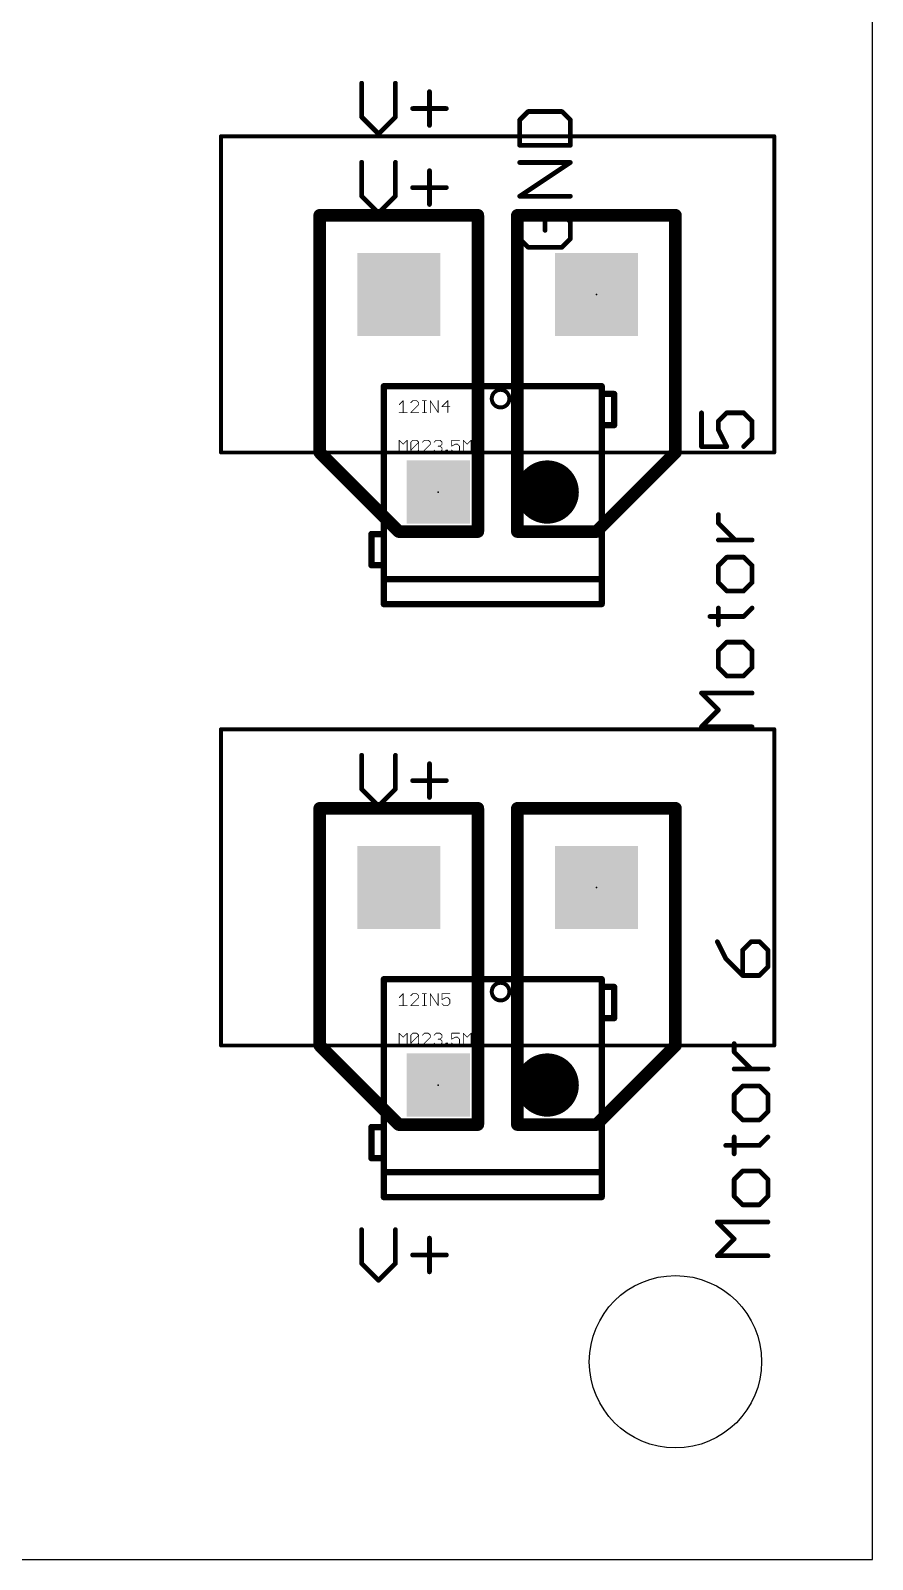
# Model space of a CAD drawing. Extents: x 0 to 9.2, y 0 to 4.69.
# Drawn here: x 7.834 to 8.899, y 0 to 1.934 of the extents above; entities that cross this region are included whole.
import ezdxf

# ---------------------------------------------------------------- set-up
doc = ezdxf.new("R2010")
doc.units = 0
for name, color, linetype in [('1', 22, 'CONTINUOUS'), ('121', 253, 'CONTINUOUS'), ('17', 82, 'CONTINUOUS'), ('20', 7, 'CONTINUOUS'), ('21', 253, 'CONTINUOUS'), ('22', 253, 'CONTINUOUS'), ('23', 7, 'CONTINUOUS'), ('24', 7, 'CONTINUOUS'), ('25', 253, 'CONTINUOUS'), ('27', 253, 'CONTINUOUS'), ('51', 253, 'CONTINUOUS')]:
    doc.layers.add(name, color=color, linetype=linetype)

# ---------------------------------------------------------------- blocks, each defined once
blk = doc.blocks.new('SQUAREP')
blk.add_solid([(-0.5, -0.5), (0.5, -0.5), (-0.5, 0.5), (0.5, 0.5)])
blk = doc.blocks.new('ROUNDP')
at = {"const_width": 0.5}
blk.add_lwpolyline([(0, -0.25, 1), (0, 0.25, 1), (0, -0.25)], format="xyb", dxfattribs=at)

msp = doc.modelspace()

# ---------------------------------------------------------------- linework, layer by layer
at = {"layer": '1', "const_width": 0.016}
for points in [[(8.4, 1.7), (8.2, 1.7)], [(8.2, 1.7), (8.2, 1.4)], [(8.4, 1.3), (8.4, 1.7)], [(8.45, 1.7), (8.45, 1.3)], [(8.65, 1.7), (8.45, 1.7)], [(8.65, 1.4), (8.65, 1.7)], [(8.2, 1.4), (8.3, 1.3)], [(8.55, 1.3), (8.65, 1.4)], [(8.3, 1.3), (8.4, 1.3)], [(8.45, 1.3), (8.55, 1.3)], [(8.4, 0.95), (8.2, 0.95)], [(8.2, 0.95), (8.2, 0.65)], [(8.4, 0.55), (8.4, 0.95)], [(8.45, 0.95), (8.45, 0.55)], [(8.65, 0.95), (8.45, 0.95)], [(8.65, 0.65), (8.65, 0.95)], [(8.2, 0.65), (8.3, 0.55)], [(8.55, 0.55), (8.65, 0.65)], [(8.3, 0.55), (8.4, 0.55)], [(8.45, 0.55), (8.55, 0.55)]]:
    msp.add_lwpolyline(points, dxfattribs=at)
at = {"layer": '1', "const_width": 0.008}
for points in [[(8.2, 1.704, 1), (8.2, 1.696)], [(8.204, 1.7, 1), (8.196, 1.7)], [(8.404, 1.7, 1), (8.396, 1.7)], [(8.4, 1.696, 1), (8.4, 1.704)], [(8.454, 1.7, 1), (8.446, 1.7)], [(8.45, 1.704, 1), (8.45, 1.696)], [(8.654, 1.7, 1), (8.646, 1.7)], [(8.65, 1.696, 1), (8.65, 1.704)], [(8.196, 1.4, 1), (8.204, 1.4)], [(8.202828, 1.402828, 1), (8.197172, 1.397172)], [(8.646, 1.4, 1), (8.654, 1.4)], [(8.652828, 1.397172, 1), (8.647172, 1.402828)], [(8.3, 1.304, 1), (8.3, 1.296)], [(8.297172, 1.297172, 1), (8.302828, 1.302828)], [(8.396, 1.3, 1), (8.404, 1.3)], [(8.4, 1.296, 1), (8.4, 1.304)], [(8.45, 1.304, 1), (8.45, 1.296)], [(8.446, 1.3, 1), (8.454, 1.3)], [(8.547172, 1.302828, 1), (8.552828, 1.297172)], [(8.55, 1.296, 1), (8.55, 1.304)], [(8.2, 0.954, 1), (8.2, 0.946)], [(8.204, 0.95, 1), (8.196, 0.95)], [(8.404, 0.95, 1), (8.396, 0.95)], [(8.4, 0.946, 1), (8.4, 0.954)], [(8.454, 0.95, 1), (8.446, 0.95)], [(8.45, 0.954, 1), (8.45, 0.946)], [(8.654, 0.95, 1), (8.646, 0.95)], [(8.65, 0.946, 1), (8.65, 0.954)], [(8.202828, 0.652828, 1), (8.197172, 0.647172)], [(8.652828, 0.647172, 1), (8.647172, 0.652828)], [(8.196, 0.65, 1), (8.204, 0.65)], [(8.646, 0.65, 1), (8.654, 0.65)], [(8.3, 0.554, 1), (8.3, 0.546)], [(8.297172, 0.547172, 1), (8.302828, 0.552828)], [(8.396, 0.55, 1), (8.404, 0.55)], [(8.4, 0.546, 1), (8.4, 0.554)], [(8.45, 0.554, 1), (8.45, 0.546)], [(8.446, 0.55, 1), (8.454, 0.55)], [(8.547172, 0.552828, 1), (8.552828, 0.547172)], [(8.55, 0.546, 1), (8.55, 0.554)]]:
    msp.add_lwpolyline(points, format="xyb", dxfattribs=at)
at = {"layer": '121', "const_width": 0.006}
for points in [[(8.253, 1.867055), (8.253, 1.824352)], [(8.295703, 1.824352), (8.295703, 1.867055)], [(8.338806, 1.856379), (8.338806, 1.813676)], [(8.317455, 1.835027), (8.360158, 1.835027)], [(8.253, 1.824352), (8.274352, 1.803)], [(8.274352, 1.803), (8.295703, 1.824352)], [(8.463621, 1.831248), (8.452945, 1.820572)], [(8.452945, 1.820572), (8.452945, 1.788545)], [(8.506324, 1.831248), (8.463621, 1.831248)], [(8.517, 1.820572), (8.506324, 1.831248)], [(8.517, 1.788545), (8.517, 1.820572)], [(8.452945, 1.788545), (8.517, 1.788545)], [(8.253, 1.767055), (8.253, 1.724352)], [(8.295703, 1.724352), (8.295703, 1.767055)], [(8.452945, 1.72409), (8.517, 1.766793)], [(8.517, 1.766793), (8.452945, 1.766793)], [(8.338806, 1.756379), (8.338806, 1.713676)], [(8.253, 1.724352), (8.274352, 1.703)], [(8.274352, 1.703), (8.295703, 1.724352)], [(8.317455, 1.735027), (8.360158, 1.735027)], [(8.517, 1.72409), (8.452945, 1.72409)], [(8.463621, 1.702338), (8.452945, 1.691662)], [(8.506324, 1.702338), (8.484973, 1.702338)], [(8.484973, 1.702338), (8.484973, 1.680986)], [(8.517, 1.691662), (8.506324, 1.702338)], [(8.452945, 1.691662), (8.452945, 1.670311)], [(8.517, 1.670311), (8.517, 1.691662)], [(8.452945, 1.670311), (8.463621, 1.659635)], [(8.506324, 1.659635), (8.517, 1.670311)], [(8.463621, 1.659635), (8.506324, 1.659635)], [(8.682945, 1.450205), (8.682945, 1.407502)], [(8.704297, 1.43953), (8.714973, 1.450205)], [(8.714973, 1.450205), (8.736324, 1.450205)], [(8.736324, 1.450205), (8.747, 1.43953)], [(8.704297, 1.428854), (8.704297, 1.43953)], [(8.714973, 1.407502), (8.704297, 1.428854)], [(8.747, 1.43953), (8.747, 1.418178)], [(8.747, 1.418178), (8.736324, 1.407502)], [(8.682945, 1.407502), (8.714973, 1.407502)], [(8.704297, 1.310686), (8.704297, 1.321362)], [(8.725648, 1.289335), (8.704297, 1.310686)], [(8.747, 1.289335), (8.704297, 1.289335)], [(8.714973, 1.267583), (8.704297, 1.256907)], [(8.704297, 1.256907), (8.704297, 1.235556)], [(8.736324, 1.267583), (8.714973, 1.267583)], [(8.747, 1.256907), (8.736324, 1.267583)], [(8.747, 1.235556), (8.747, 1.256907)], [(8.704297, 1.235556), (8.714973, 1.22488)], [(8.736324, 1.22488), (8.747, 1.235556)], [(8.714973, 1.22488), (8.736324, 1.22488)], [(8.704297, 1.18191), (8.704297, 1.203261)], [(8.736324, 1.192586), (8.747, 1.203261)], [(8.693621, 1.192586), (8.736324, 1.192586)], [(8.714973, 1.160158), (8.704297, 1.149482)], [(8.736324, 1.160158), (8.714973, 1.160158)], [(8.747, 1.149482), (8.736324, 1.160158)], [(8.704297, 1.149482), (8.704297, 1.128131)], [(8.747, 1.128131), (8.747, 1.149482)], [(8.704297, 1.128131), (8.714973, 1.117455)], [(8.736324, 1.117455), (8.747, 1.128131)], [(8.714973, 1.117455), (8.736324, 1.117455)], [(8.704297, 1.074352), (8.682945, 1.095703)], [(8.682945, 1.095703), (8.747, 1.095703)], [(8.682945, 1.053), (8.704297, 1.074352)], [(8.747, 1.053), (8.682945, 1.053)], [(8.253, 1.017055), (8.253, 0.974352)], [(8.295703, 0.974352), (8.295703, 1.017055)], [(8.338806, 1.006379), (8.338806, 0.963676)], [(8.317455, 0.985027), (8.360158, 0.985027)], [(8.253, 0.974352), (8.274352, 0.953)], [(8.274352, 0.953), (8.295703, 0.974352)], [(8.702945, 0.781247), (8.713621, 0.759896)], [(8.745648, 0.781247), (8.734973, 0.770572)], [(8.734973, 0.770572), (8.734973, 0.738544)], [(8.756324, 0.781247), (8.745648, 0.781247)], [(8.767, 0.770572), (8.756324, 0.781247)], [(8.767, 0.74922), (8.767, 0.770572)], [(8.713621, 0.759896), (8.734973, 0.738544)], [(8.734973, 0.738544), (8.756324, 0.738544)], [(8.756324, 0.738544), (8.767, 0.74922)], [(8.724297, 0.641728), (8.724297, 0.652404)], [(8.745648, 0.620377), (8.724297, 0.641728)], [(8.767, 0.620377), (8.724297, 0.620377)], [(8.734973, 0.598625), (8.724297, 0.587949)], [(8.756324, 0.598625), (8.734973, 0.598625)], [(8.767, 0.587949), (8.756324, 0.598625)], [(8.724297, 0.587949), (8.724297, 0.566598)], [(8.767, 0.566598), (8.767, 0.587949)], [(8.724297, 0.566598), (8.734973, 0.555922)], [(8.756324, 0.555922), (8.767, 0.566598)], [(8.734973, 0.555922), (8.756324, 0.555922)], [(8.713621, 0.523628), (8.756324, 0.523628)], [(8.724297, 0.512952), (8.724297, 0.534303)], [(8.756324, 0.523628), (8.767, 0.534303)], [(8.734973, 0.4912), (8.724297, 0.480524)], [(8.724297, 0.480524), (8.724297, 0.459173)], [(8.756324, 0.4912), (8.734973, 0.4912)], [(8.767, 0.480524), (8.756324, 0.4912)], [(8.767, 0.459173), (8.767, 0.480524)], [(8.724297, 0.459173), (8.734973, 0.448497)], [(8.734973, 0.448497), (8.756324, 0.448497)], [(8.756324, 0.448497), (8.767, 0.459173)], [(8.724297, 0.405393), (8.702945, 0.426745)], [(8.702945, 0.426745), (8.767, 0.426745)], [(8.253, 0.417055), (8.253, 0.374352)], [(8.295703, 0.374352), (8.295703, 0.417055)], [(8.338806, 0.406379), (8.338806, 0.363676)], [(8.702945, 0.384042), (8.724297, 0.405393)], [(8.317455, 0.385027), (8.360158, 0.385027)], [(8.767, 0.384042), (8.702945, 0.384042)], [(8.253, 0.374352), (8.274352, 0.353)], [(8.274352, 0.353), (8.295703, 0.374352)]]:
    msp.add_lwpolyline(points, dxfattribs=at)
at = {"layer": '121', "const_width": 0.003}
for points in [[(8.2545, 1.867055, 1), (8.2515, 1.867055)], [(8.297203, 1.867055, 1), (8.294203, 1.867055)], [(8.340306, 1.856379, 1), (8.337306, 1.856379)], [(8.317455, 1.836527, 1), (8.317455, 1.833527)], [(8.360158, 1.833527, 1), (8.360158, 1.836527)], [(8.254061, 1.825412, 1), (8.251939, 1.823291)], [(8.2515, 1.824352, 1), (8.2545, 1.824352)], [(8.294203, 1.824352, 1), (8.297203, 1.824352)], [(8.296764, 1.823291, 1), (8.294642, 1.825412)], [(8.454445, 1.820572, 1), (8.451445, 1.820572)], [(8.451885, 1.821633, 1), (8.454006, 1.819511)], [(8.463621, 1.832748, 1), (8.463621, 1.829748)], [(8.464682, 1.830187, 1), (8.46256, 1.832309)], [(8.507385, 1.832309, 1), (8.505264, 1.830187)], [(8.506324, 1.829748, 1), (8.506324, 1.832748)], [(8.5185, 1.820572, 1), (8.5155, 1.820572)], [(8.515939, 1.819511, 1), (8.518061, 1.821633)], [(8.273291, 1.804061, 1), (8.275412, 1.801939)], [(8.273291, 1.801939, 1), (8.275412, 1.804061)], [(8.337306, 1.813676, 1), (8.340306, 1.813676)], [(8.452945, 1.790045, 1), (8.452945, 1.787045)], [(8.451445, 1.788545, 1), (8.454445, 1.788545)], [(8.5155, 1.788545, 1), (8.5185, 1.788545)], [(8.517, 1.787045, 1), (8.517, 1.790045)], [(8.2545, 1.767055, 1), (8.2515, 1.767055)], [(8.297203, 1.767055, 1), (8.294203, 1.767055)], [(8.452945, 1.768293, 1), (8.452945, 1.765293)], [(8.517832, 1.765545, 1), (8.516168, 1.768041)], [(8.517, 1.765293, 1), (8.517, 1.768293)], [(8.340306, 1.756379, 1), (8.337306, 1.756379)], [(8.254061, 1.725412, 1), (8.251939, 1.723291)], [(8.2515, 1.724352, 1), (8.2545, 1.724352)], [(8.294203, 1.724352, 1), (8.297203, 1.724352)], [(8.296764, 1.723291, 1), (8.294642, 1.725412)], [(8.317455, 1.736527, 1), (8.317455, 1.733527)], [(8.360158, 1.733527, 1), (8.360158, 1.736527)], [(8.452945, 1.72559, 1), (8.452945, 1.72259)], [(8.452113, 1.725338, 1), (8.453777, 1.722842)], [(8.517, 1.72259, 1), (8.517, 1.72559)], [(8.273291, 1.704061, 1), (8.275412, 1.701939)], [(8.273291, 1.701939, 1), (8.275412, 1.704061)], [(8.337306, 1.713676, 1), (8.340306, 1.713676)], [(8.464682, 1.701277, 1), (8.46256, 1.703399)], [(8.484973, 1.703838, 1), (8.484973, 1.700838)], [(8.486473, 1.702338, 1), (8.483473, 1.702338)], [(8.507385, 1.703399, 1), (8.505264, 1.701277)], [(8.506324, 1.700838, 1), (8.506324, 1.703838)], [(8.454445, 1.691662, 1), (8.451445, 1.691662)], [(8.451885, 1.692723, 1), (8.454006, 1.690602)], [(8.483473, 1.680986, 1), (8.486473, 1.680986)], [(8.5185, 1.691662, 1), (8.5155, 1.691662)], [(8.515939, 1.690602, 1), (8.518061, 1.692723)], [(8.451445, 1.670311, 1), (8.454445, 1.670311)], [(8.454006, 1.671371, 1), (8.451885, 1.66925)], [(8.5155, 1.670311, 1), (8.5185, 1.670311)], [(8.518061, 1.66925, 1), (8.515939, 1.671371)], [(8.463621, 1.661135, 1), (8.463621, 1.658135)], [(8.46256, 1.658574, 1), (8.464682, 1.660696)], [(8.505264, 1.660696, 1), (8.507385, 1.658574)], [(8.506324, 1.658135, 1), (8.506324, 1.661135)], [(8.684445, 1.450205, 1), (8.681445, 1.450205)], [(8.714973, 1.451705, 1), (8.714973, 1.448705)], [(8.716033, 1.449145, 1), (8.713912, 1.451266)], [(8.737385, 1.451266, 1), (8.735264, 1.449145)], [(8.736324, 1.448705, 1), (8.736324, 1.451705)], [(8.705797, 1.43953, 1), (8.702797, 1.43953)], [(8.703236, 1.44059, 1), (8.705358, 1.438469)], [(8.705639, 1.429525, 1), (8.702955, 1.428183)], [(8.7485, 1.43953, 1), (8.7455, 1.43953)], [(8.745939, 1.438469, 1), (8.748061, 1.44059)], [(8.702797, 1.428854, 1), (8.705797, 1.428854)], [(8.7455, 1.418178, 1), (8.7485, 1.418178)], [(8.748061, 1.417117, 1), (8.745939, 1.419239)], [(8.682945, 1.409002, 1), (8.682945, 1.406002)], [(8.681445, 1.407502, 1), (8.684445, 1.407502)], [(8.713631, 1.406832, 1), (8.716314, 1.408173)], [(8.714973, 1.406002, 1), (8.714973, 1.409002)], [(8.735264, 1.408563, 1), (8.737385, 1.406442)], [(8.705797, 1.321362, 1), (8.702797, 1.321362)], [(8.705358, 1.311747, 1), (8.703236, 1.309626)], [(8.702797, 1.310686, 1), (8.705797, 1.310686)], [(8.704297, 1.290835, 1), (8.704297, 1.287835)], [(8.724588, 1.288274, 1), (8.726709, 1.290396)], [(8.747, 1.287835, 1), (8.747, 1.290835)], [(8.705797, 1.256907, 1), (8.702797, 1.256907)], [(8.703236, 1.257968, 1), (8.705358, 1.255847)], [(8.714973, 1.269083, 1), (8.714973, 1.266083)], [(8.716033, 1.266522, 1), (8.713912, 1.268644)], [(8.737385, 1.268644, 1), (8.735264, 1.266522)], [(8.736324, 1.266083, 1), (8.736324, 1.269083)], [(8.7485, 1.256907, 1), (8.7455, 1.256907)], [(8.745939, 1.255847, 1), (8.748061, 1.257968)], [(8.705358, 1.236616, 1), (8.703236, 1.234495)], [(8.748061, 1.234495, 1), (8.745939, 1.236616)], [(8.702797, 1.235556, 1), (8.705797, 1.235556)], [(8.714973, 1.22638, 1), (8.714973, 1.22338)], [(8.713912, 1.223819, 1), (8.716033, 1.225941)], [(8.735264, 1.225941, 1), (8.737385, 1.223819)], [(8.736324, 1.22338, 1), (8.736324, 1.22638)], [(8.7455, 1.235556, 1), (8.7485, 1.235556)], [(8.705797, 1.203261, 1), (8.702797, 1.203261)], [(8.748061, 1.202201, 1), (8.745939, 1.204322)], [(8.693621, 1.194086, 1), (8.693621, 1.191086)], [(8.702797, 1.18191, 1), (8.705797, 1.18191)], [(8.735264, 1.193646, 1), (8.737385, 1.191525)], [(8.736324, 1.191086, 1), (8.736324, 1.194086)], [(8.714973, 1.161658, 1), (8.714973, 1.158658)], [(8.716033, 1.159097, 1), (8.713912, 1.161219)], [(8.737385, 1.161219, 1), (8.735264, 1.159097)], [(8.736324, 1.158658, 1), (8.736324, 1.161658)], [(8.705797, 1.149482, 1), (8.702797, 1.149482)], [(8.703236, 1.150543, 1), (8.705358, 1.148422)], [(8.7485, 1.149482, 1), (8.7455, 1.149482)], [(8.745939, 1.148422, 1), (8.748061, 1.150543)], [(8.705358, 1.129191, 1), (8.703236, 1.12707)], [(8.702797, 1.128131, 1), (8.705797, 1.128131)], [(8.7455, 1.128131, 1), (8.7485, 1.128131)], [(8.748061, 1.12707, 1), (8.745939, 1.129191)], [(8.714973, 1.118955, 1), (8.714973, 1.115955)], [(8.713912, 1.116394, 1), (8.716033, 1.118516)], [(8.735264, 1.118516, 1), (8.737385, 1.116394)], [(8.736324, 1.115955, 1), (8.736324, 1.118955)], [(8.684006, 1.096764, 1), (8.681885, 1.094642)], [(8.682945, 1.097203, 1), (8.682945, 1.094203)], [(8.747, 1.094203, 1), (8.747, 1.097203)], [(8.705358, 1.073291, 1), (8.703236, 1.075412)], [(8.703236, 1.073291, 1), (8.705358, 1.075412)], [(8.682945, 1.0545, 1), (8.682945, 1.0515)], [(8.681885, 1.054061, 1), (8.684006, 1.051939)], [(8.747, 1.0515, 1), (8.747, 1.0545)], [(8.2545, 1.017055, 1), (8.2515, 1.017055)], [(8.297203, 1.017055, 1), (8.294203, 1.017055)], [(8.340306, 1.006379, 1), (8.337306, 1.006379)], [(8.317455, 0.986527, 1), (8.317455, 0.983527)], [(8.360158, 0.983527, 1), (8.360158, 0.986527)], [(8.254061, 0.975412, 1), (8.251939, 0.973291)], [(8.2515, 0.974352, 1), (8.2545, 0.974352)], [(8.294203, 0.974352, 1), (8.297203, 0.974352)], [(8.296764, 0.973291, 1), (8.294642, 0.975412)], [(8.273291, 0.954061, 1), (8.275412, 0.951939)], [(8.273291, 0.951939, 1), (8.275412, 0.954061)], [(8.337306, 0.963676, 1), (8.340306, 0.963676)], [(8.704287, 0.781918, 1), (8.701604, 0.780577)], [(8.736473, 0.770572, 1), (8.733473, 0.770572)], [(8.745648, 0.782747, 1), (8.745648, 0.779747)], [(8.746709, 0.780187, 1), (8.744588, 0.782308)], [(8.757385, 0.782308, 1), (8.755264, 0.780187)], [(8.756324, 0.779747, 1), (8.756324, 0.782747)], [(8.7685, 0.770572, 1), (8.7655, 0.770572)], [(8.714682, 0.760956, 1), (8.71256, 0.758835)], [(8.712279, 0.759225, 1), (8.714963, 0.760567)], [(8.733912, 0.771632, 1), (8.736033, 0.769511)], [(8.765939, 0.769511, 1), (8.768061, 0.771632)], [(8.734973, 0.740044, 1), (8.734973, 0.737044)], [(8.733473, 0.738544, 1), (8.736473, 0.738544)], [(8.733912, 0.737484, 1), (8.736033, 0.739605)], [(8.755264, 0.739605, 1), (8.757385, 0.737484)], [(8.756324, 0.737044, 1), (8.756324, 0.740044)], [(8.7655, 0.74922, 1), (8.7685, 0.74922)], [(8.768061, 0.748159, 1), (8.765939, 0.750281)], [(8.725797, 0.652404, 1), (8.722797, 0.652404)], [(8.725358, 0.642789, 1), (8.723236, 0.640668)], [(8.722797, 0.641728, 1), (8.725797, 0.641728)], [(8.724297, 0.621877, 1), (8.724297, 0.618877)], [(8.744588, 0.619316, 1), (8.746709, 0.621438)], [(8.767, 0.618877, 1), (8.767, 0.621877)], [(8.734973, 0.600125, 1), (8.734973, 0.597125)], [(8.736033, 0.597564, 1), (8.733912, 0.599686)], [(8.757385, 0.599686, 1), (8.755264, 0.597564)], [(8.756324, 0.597125, 1), (8.756324, 0.600125)], [(8.725797, 0.587949, 1), (8.722797, 0.587949)], [(8.723236, 0.58901, 1), (8.725358, 0.586889)], [(8.7685, 0.587949, 1), (8.7655, 0.587949)], [(8.765939, 0.586889, 1), (8.768061, 0.58901)], [(8.725358, 0.567658, 1), (8.723236, 0.565537)], [(8.722797, 0.566598, 1), (8.725797, 0.566598)], [(8.7655, 0.566598, 1), (8.7685, 0.566598)], [(8.768061, 0.565537, 1), (8.765939, 0.567658)], [(8.734973, 0.557422, 1), (8.734973, 0.554422)], [(8.733912, 0.554861, 1), (8.736033, 0.556983)], [(8.755264, 0.556983, 1), (8.757385, 0.554861)], [(8.756324, 0.554422, 1), (8.756324, 0.557422)], [(8.713621, 0.525128, 1), (8.713621, 0.522128)], [(8.725797, 0.534303, 1), (8.722797, 0.534303)], [(8.755264, 0.524688, 1), (8.757385, 0.522567)], [(8.756324, 0.522128, 1), (8.756324, 0.525128)], [(8.768061, 0.533243, 1), (8.765939, 0.535364)], [(8.722797, 0.512952, 1), (8.725797, 0.512952)], [(8.725797, 0.480524, 1), (8.722797, 0.480524)], [(8.734973, 0.4927, 1), (8.734973, 0.4897)], [(8.736033, 0.490139, 1), (8.733912, 0.492261)], [(8.757385, 0.492261, 1), (8.755264, 0.490139)], [(8.756324, 0.4897, 1), (8.756324, 0.4927)], [(8.7685, 0.480524, 1), (8.7655, 0.480524)], [(8.723236, 0.481585, 1), (8.725358, 0.479464)], [(8.765939, 0.479464, 1), (8.768061, 0.481585)], [(8.725358, 0.460233, 1), (8.723236, 0.458112)], [(8.722797, 0.459173, 1), (8.725797, 0.459173)], [(8.734973, 0.449997, 1), (8.734973, 0.446997)], [(8.733912, 0.447436, 1), (8.736033, 0.449558)], [(8.755264, 0.449558, 1), (8.757385, 0.447436)], [(8.756324, 0.446997, 1), (8.756324, 0.449997)], [(8.7655, 0.459173, 1), (8.7685, 0.459173)], [(8.768061, 0.458112, 1), (8.765939, 0.460233)], [(8.704006, 0.427806, 1), (8.701885, 0.425684)], [(8.702945, 0.428245, 1), (8.702945, 0.425245)], [(8.767, 0.425245, 1), (8.767, 0.428245)], [(8.2545, 0.417055, 1), (8.2515, 0.417055)], [(8.297203, 0.417055, 1), (8.294203, 0.417055)], [(8.340306, 0.406379, 1), (8.337306, 0.406379)], [(8.725358, 0.404333, 1), (8.723236, 0.406454)], [(8.723236, 0.404333, 1), (8.725358, 0.406454)], [(8.317455, 0.386527, 1), (8.317455, 0.383527)], [(8.360158, 0.383527, 1), (8.360158, 0.386527)], [(8.702945, 0.385542, 1), (8.702945, 0.382542)], [(8.767, 0.382542, 1), (8.767, 0.385542)], [(8.254061, 0.375412, 1), (8.251939, 0.373291)], [(8.2515, 0.374352, 1), (8.2545, 0.374352)], [(8.294203, 0.374352, 1), (8.297203, 0.374352)], [(8.296764, 0.373291, 1), (8.294642, 0.375412)], [(8.701885, 0.385103, 1), (8.704006, 0.382981)], [(8.273291, 0.354061, 1), (8.275412, 0.351939)], [(8.273291, 0.351939, 1), (8.275412, 0.354061)], [(8.337306, 0.363676, 1), (8.340306, 0.363676)]]:
    msp.add_lwpolyline(points, format="xyb", dxfattribs=at)
at = {"layer": '20'}
for p, q in [((8.899213, 0), (8.899213, 4.687008)), ((0, 0), (8.899213, 0))]:
    msp.add_line(p, q, dxfattribs=at)
msp.add_circle((8.65, 0.25), 0.109, dxfattribs=at)
at = {"layer": '21', "const_width": 0.008}
for points in [[(8.281102, 1.483858), (8.556693, 1.483858)], [(8.281102, 1.239764), (8.281102, 1.483858)], [(8.556693, 1.483858), (8.556693, 1.239764)], [(8.281102, 1.208268), (8.281102, 1.239764)], [(8.556693, 1.239764), (8.281102, 1.239764)], [(8.556693, 1.239764), (8.556693, 1.208268)], [(8.556693, 1.208268), (8.281102, 1.208268)], [(8.281102, 0.733858), (8.556693, 0.733858)], [(8.281102, 0.489764), (8.281102, 0.733858)], [(8.556693, 0.733858), (8.556693, 0.489764)], [(8.281102, 0.458268), (8.281102, 0.489764)], [(8.556693, 0.489764), (8.281102, 0.489764)], [(8.556693, 0.489764), (8.556693, 0.458268)], [(8.556693, 0.458268), (8.281102, 0.458268)]]:
    msp.add_lwpolyline(points, dxfattribs=at)
at = {"layer": '21', "const_width": 0.004}
for points in [[(8.281102, 1.485858, 1), (8.281102, 1.481858)], [(8.283102, 1.483858, 1), (8.279102, 1.483858)], [(8.558693, 1.483858, 1), (8.554693, 1.483858)], [(8.556693, 1.481858, 1), (8.556693, 1.485858)], [(8.283102, 1.239764, 1), (8.279102, 1.239764)], [(8.281102, 1.241764, 1), (8.281102, 1.237764)], [(8.279102, 1.239764, 1), (8.283102, 1.239764)], [(8.558693, 1.239764, 1), (8.554693, 1.239764)], [(8.554693, 1.239764, 1), (8.558693, 1.239764)], [(8.556693, 1.237764, 1), (8.556693, 1.241764)], [(8.281102, 1.210268, 1), (8.281102, 1.206268)], [(8.279102, 1.208268, 1), (8.283102, 1.208268)], [(8.554693, 1.208268, 1), (8.558693, 1.208268)], [(8.556693, 1.206268, 1), (8.556693, 1.210268)], [(8.281102, 0.735858, 1), (8.281102, 0.731858)], [(8.283102, 0.733858, 1), (8.279102, 0.733858)], [(8.558693, 0.733858, 1), (8.554693, 0.733858)], [(8.556693, 0.731858, 1), (8.556693, 0.735858)], [(8.283102, 0.489764, 1), (8.279102, 0.489764)], [(8.281102, 0.491764, 1), (8.281102, 0.487764)], [(8.279102, 0.489764, 1), (8.283102, 0.489764)], [(8.558693, 0.489764, 1), (8.554693, 0.489764)], [(8.554693, 0.489764, 1), (8.558693, 0.489764)], [(8.556693, 0.487764, 1), (8.556693, 0.491764)], [(8.281102, 0.460268, 1), (8.281102, 0.456268)], [(8.279102, 0.458268, 1), (8.283102, 0.458268)], [(8.554693, 0.458268, 1), (8.558693, 0.458268)], [(8.556693, 0.456268, 1), (8.556693, 0.460268)]]:
    msp.add_lwpolyline(points, format="xyb", dxfattribs=at)
at = {"layer": '22', "const_width": 0.005}
for points in [[(8.075, 1.4), (8.075, 1.8)], [(8.075, 1.8), (8.775, 1.8)], [(8.775, 1.8), (8.775, 1.4)], [(8.775, 1.4), (8.075, 1.4)], [(8.075, 0.65), (8.075, 1.05)], [(8.075, 1.05), (8.775, 1.05)], [(8.775, 1.05), (8.775, 0.65)], [(8.775, 0.65), (8.075, 0.65)]]:
    msp.add_lwpolyline(points, dxfattribs=at)
at = {"layer": '22', "const_width": 0.0025}
for points in [[(8.07625, 1.8, 1), (8.07375, 1.8)], [(8.075, 1.80125, 1), (8.075, 1.79875)], [(8.77625, 1.8, 1), (8.77375, 1.8)], [(8.775, 1.79875, 1), (8.775, 1.80125)], [(8.075, 1.40125, 1), (8.075, 1.39875)], [(8.07375, 1.4, 1), (8.07625, 1.4)], [(8.77375, 1.4, 1), (8.77625, 1.4)], [(8.775, 1.39875, 1), (8.775, 1.40125)], [(8.07625, 1.05, 1), (8.07375, 1.05)], [(8.075, 1.05125, 1), (8.075, 1.04875)], [(8.77625, 1.05, 1), (8.77375, 1.05)], [(8.775, 1.04875, 1), (8.775, 1.05125)], [(8.075, 0.65125, 1), (8.075, 0.64875)], [(8.07375, 0.65, 1), (8.07625, 0.65)], [(8.77375, 0.65, 1), (8.77625, 0.65)], [(8.775, 0.64875, 1), (8.775, 0.65125)]]:
    msp.add_lwpolyline(points, format="xyb", dxfattribs=at)
at = {"layer": '23'}
for p in [(8.35, 1.35), (8.35, 0.6)]:
    msp.add_point(p, dxfattribs=at)
at = {"layer": '24'}
for p in [(8.55, 1.6), (8.55, 0.85)]:
    msp.add_point(p, dxfattribs=at)
at = {"layer": '25', "const_width": 0.001}
for points in [[(8.3005, 1.460508), (8.305504, 1.465513)], [(8.3005, 1.4505), (8.310508, 1.4505)], [(8.305504, 1.465513), (8.305504, 1.4505)], [(8.317735, 1.465513), (8.315233, 1.463011)], [(8.315233, 1.4505), (8.325241, 1.460508)], [(8.325241, 1.4505), (8.315233, 1.4505)], [(8.322739, 1.465513), (8.317735, 1.465513)], [(8.325241, 1.463011), (8.322739, 1.465513)], [(8.325241, 1.460508), (8.325241, 1.463011)], [(8.329965, 1.465513), (8.334969, 1.465513)], [(8.329965, 1.4505), (8.334969, 1.4505)], [(8.332467, 1.4505), (8.332467, 1.465513)], [(8.339787, 1.4505), (8.339787, 1.465513)], [(8.339787, 1.465513), (8.349795, 1.4505)], [(8.349795, 1.4505), (8.349795, 1.465513)], [(8.362026, 1.465513), (8.354519, 1.458006)], [(8.354519, 1.458006), (8.364528, 1.458006)], [(8.362026, 1.4505), (8.362026, 1.465513)], [(8.3005, 0.710508), (8.305504, 0.715513)], [(8.305504, 0.715513), (8.305504, 0.7005)], [(8.317735, 0.715513), (8.315233, 0.713011)], [(8.322739, 0.715513), (8.317735, 0.715513)], [(8.325241, 0.713011), (8.322739, 0.715513)], [(8.329965, 0.715513), (8.334969, 0.715513)], [(8.332467, 0.7005), (8.332467, 0.715513)], [(8.339787, 0.7005), (8.339787, 0.715513)], [(8.339787, 0.715513), (8.349795, 0.7005)], [(8.349795, 0.7005), (8.349795, 0.715513)], [(8.364528, 0.715513), (8.354519, 0.715513)], [(8.354519, 0.715513), (8.354519, 0.708006)], [(8.3005, 0.7005), (8.310508, 0.7005)], [(8.315233, 0.7005), (8.325241, 0.710508)], [(8.325241, 0.7005), (8.315233, 0.7005)], [(8.325241, 0.710508), (8.325241, 0.713011)], [(8.329965, 0.7005), (8.334969, 0.7005)], [(8.354519, 0.708006), (8.359523, 0.710508)], [(8.357021, 0.7005), (8.354519, 0.703002)], [(8.362026, 0.7005), (8.357021, 0.7005)], [(8.359523, 0.710508), (8.362026, 0.710508)], [(8.362026, 0.710508), (8.364528, 0.708006)], [(8.364528, 0.703002), (8.362026, 0.7005)], [(8.364528, 0.708006), (8.364528, 0.703002)]]:
    msp.add_lwpolyline(points, dxfattribs=at)
at = {"layer": '25', "const_width": 0.0005}
for points in [[(8.300323, 1.460685, 1), (8.300677, 1.460332)], [(8.3005, 1.45075, 1), (8.3005, 1.45025)], [(8.305754, 1.465513, 1), (8.305254, 1.465513)], [(8.305254, 1.4505, 1), (8.305754, 1.4505)], [(8.305681, 1.465336, 1), (8.305327, 1.46569)], [(8.310508, 1.45025, 1), (8.310508, 1.45075)], [(8.315056, 1.463187, 1), (8.315409, 1.462834)], [(8.315233, 1.45075, 1), (8.315233, 1.45025)], [(8.315056, 1.450677, 1), (8.315409, 1.450323)], [(8.317735, 1.465763, 1), (8.317735, 1.465263)], [(8.317911, 1.465336, 1), (8.317558, 1.46569)], [(8.322916, 1.46569, 1), (8.322562, 1.465336)], [(8.322739, 1.465263, 1), (8.322739, 1.465763)], [(8.325491, 1.463011, 1), (8.324991, 1.463011)], [(8.324991, 1.460508, 1), (8.325491, 1.460508)], [(8.325064, 1.462834, 1), (8.325418, 1.463187)], [(8.325418, 1.460332, 1), (8.325064, 1.460685)], [(8.325241, 1.45025, 1), (8.325241, 1.45075)], [(8.329965, 1.465763, 1), (8.329965, 1.465263)], [(8.329965, 1.45075, 1), (8.329965, 1.45025)], [(8.332717, 1.465513, 1), (8.332217, 1.465513)], [(8.332217, 1.4505, 1), (8.332717, 1.4505)], [(8.334969, 1.465263, 1), (8.334969, 1.465763)], [(8.334969, 1.45025, 1), (8.334969, 1.45075)], [(8.340037, 1.465513, 1), (8.339537, 1.465513)], [(8.339995, 1.465651, 1), (8.339579, 1.465374)], [(8.339537, 1.4505, 1), (8.340037, 1.4505)], [(8.350045, 1.465513, 1), (8.349545, 1.465513)], [(8.349545, 1.4505, 1), (8.350045, 1.4505)], [(8.349587, 1.450361, 1), (8.350003, 1.450639)], [(8.354519, 1.458256, 1), (8.354519, 1.457756)], [(8.354343, 1.458183, 1), (8.354696, 1.45783)], [(8.362276, 1.465513, 1), (8.361776, 1.465513)], [(8.361776, 1.4505, 1), (8.362276, 1.4505)], [(8.362202, 1.465336, 1), (8.361849, 1.46569)], [(8.364528, 1.457756, 1), (8.364528, 1.458256)], [(8.305754, 0.715513, 1), (8.305254, 0.715513)], [(8.305681, 0.715336, 1), (8.305327, 0.71569)], [(8.317735, 0.715763, 1), (8.317735, 0.715263)], [(8.317911, 0.715336, 1), (8.317558, 0.71569)], [(8.322916, 0.71569, 1), (8.322562, 0.715336)], [(8.322739, 0.715263, 1), (8.322739, 0.715763)], [(8.329965, 0.715763, 1), (8.329965, 0.715263)], [(8.332717, 0.715513, 1), (8.332217, 0.715513)], [(8.334969, 0.715263, 1), (8.334969, 0.715763)], [(8.340037, 0.715513, 1), (8.339537, 0.715513)], [(8.339995, 0.715651, 1), (8.339579, 0.715374)], [(8.350045, 0.715513, 1), (8.349545, 0.715513)], [(8.354519, 0.715763, 1), (8.354519, 0.715263)], [(8.354769, 0.715513, 1), (8.354269, 0.715513)], [(8.364528, 0.715263, 1), (8.364528, 0.715763)], [(8.300323, 0.710685, 1), (8.300677, 0.710332)], [(8.3005, 0.70075, 1), (8.3005, 0.70025)], [(8.305254, 0.7005, 1), (8.305754, 0.7005)], [(8.310508, 0.70025, 1), (8.310508, 0.70075)], [(8.315056, 0.713187, 1), (8.315409, 0.712834)], [(8.315233, 0.70075, 1), (8.315233, 0.70025)], [(8.315056, 0.700677, 1), (8.315409, 0.700323)], [(8.325491, 0.713011, 1), (8.324991, 0.713011)], [(8.324991, 0.710508, 1), (8.325491, 0.710508)], [(8.325064, 0.712834, 1), (8.325418, 0.713187)], [(8.325418, 0.710332, 1), (8.325064, 0.710685)], [(8.325241, 0.70025, 1), (8.325241, 0.70075)], [(8.329965, 0.70075, 1), (8.329965, 0.70025)], [(8.332217, 0.7005, 1), (8.332717, 0.7005)], [(8.334969, 0.70025, 1), (8.334969, 0.70075)], [(8.339537, 0.7005, 1), (8.340037, 0.7005)], [(8.349545, 0.7005, 1), (8.350045, 0.7005)], [(8.349587, 0.700361, 1), (8.350003, 0.700639)], [(8.354269, 0.708006, 1), (8.354769, 0.708006)], [(8.354408, 0.70823, 1), (8.354631, 0.707783)], [(8.354696, 0.703179, 1), (8.354343, 0.702825)], [(8.357021, 0.70075, 1), (8.357021, 0.70025)], [(8.356845, 0.700323, 1), (8.357198, 0.700677)], [(8.359523, 0.710758, 1), (8.359523, 0.710258)], [(8.359635, 0.710285, 1), (8.359412, 0.710732)], [(8.362202, 0.710685, 1), (8.361849, 0.710332)], [(8.361849, 0.700677, 1), (8.362202, 0.700323)], [(8.362026, 0.710258, 1), (8.362026, 0.710758)], [(8.362026, 0.70025, 1), (8.362026, 0.70075)], [(8.364778, 0.708006, 1), (8.364278, 0.708006)], [(8.364278, 0.703002, 1), (8.364778, 0.703002)], [(8.364351, 0.70783, 1), (8.364705, 0.708183)], [(8.364705, 0.702825, 1), (8.364351, 0.703179)]]:
    msp.add_lwpolyline(points, format="xyb", dxfattribs=at)
at = {"layer": '27', "const_width": 0.001}
for points in [[(8.3005, 1.4005), (8.3005, 1.415513)], [(8.3005, 1.415513), (8.305504, 1.410508)], [(8.305504, 1.410508), (8.310508, 1.415513)], [(8.310508, 1.415513), (8.310508, 1.4005)], [(8.315233, 1.413011), (8.317735, 1.415513)], [(8.315233, 1.403002), (8.315233, 1.413011)], [(8.315233, 1.403002), (8.325241, 1.413011)], [(8.317735, 1.415513), (8.322739, 1.415513)], [(8.322739, 1.415513), (8.325241, 1.413011)], [(8.325241, 1.413011), (8.325241, 1.403002)], [(8.332467, 1.415513), (8.329965, 1.413011)], [(8.337471, 1.415513), (8.332467, 1.415513)], [(8.339974, 1.413011), (8.337471, 1.415513)], [(8.339974, 1.410508), (8.339974, 1.413011)], [(8.344698, 1.413011), (8.3472, 1.415513)], [(8.3472, 1.415513), (8.352204, 1.415513)], [(8.352204, 1.415513), (8.354706, 1.413011)], [(8.354706, 1.413011), (8.354706, 1.410508)], [(8.376805, 1.415513), (8.366796, 1.415513)], [(8.366796, 1.415513), (8.366796, 1.408006)], [(8.381529, 1.4005), (8.381529, 1.415513)], [(8.381529, 1.415513), (8.386533, 1.410508)], [(8.386533, 1.410508), (8.391537, 1.415513)], [(8.391537, 1.415513), (8.391537, 1.4005)], [(8.396261, 1.4005), (8.396261, 1.415513)], [(8.396261, 1.415513), (8.401266, 1.410508)], [(8.401266, 1.410508), (8.40627, 1.415513)], [(8.40627, 1.415513), (8.40627, 1.4005)], [(8.317735, 1.4005), (8.315233, 1.403002)], [(8.322739, 1.4005), (8.317735, 1.4005)], [(8.325241, 1.403002), (8.322739, 1.4005)], [(8.329965, 1.4005), (8.339974, 1.410508)], [(8.339974, 1.4005), (8.329965, 1.4005)], [(8.3472, 1.4005), (8.344698, 1.403002)], [(8.352204, 1.4005), (8.3472, 1.4005)], [(8.352204, 1.408006), (8.349702, 1.408006)], [(8.354706, 1.410508), (8.352204, 1.408006)], [(8.352204, 1.408006), (8.354706, 1.405504)], [(8.354706, 1.403002), (8.352204, 1.4005)], [(8.354706, 1.405504), (8.354706, 1.403002)], [(8.35943, 1.4005), (8.35943, 1.403002)], [(8.35943, 1.403002), (8.361932, 1.403002)], [(8.361932, 1.4005), (8.35943, 1.4005)], [(8.361932, 1.403002), (8.361932, 1.4005)], [(8.366796, 1.408006), (8.371801, 1.410508)], [(8.369298, 1.4005), (8.366796, 1.403002)], [(8.374303, 1.4005), (8.369298, 1.4005)], [(8.371801, 1.410508), (8.374303, 1.410508)], [(8.374303, 1.410508), (8.376805, 1.408006)], [(8.376805, 1.403002), (8.374303, 1.4005)], [(8.376805, 1.408006), (8.376805, 1.403002)], [(8.3005, 0.6505), (8.3005, 0.665513)], [(8.3005, 0.665513), (8.305504, 0.660508)], [(8.305504, 0.660508), (8.310508, 0.665513)], [(8.310508, 0.665513), (8.310508, 0.6505)], [(8.315233, 0.663011), (8.317735, 0.665513)], [(8.315233, 0.653002), (8.315233, 0.663011)], [(8.315233, 0.653002), (8.325241, 0.663011)], [(8.317735, 0.665513), (8.322739, 0.665513)], [(8.322739, 0.665513), (8.325241, 0.663011)], [(8.325241, 0.663011), (8.325241, 0.653002)], [(8.332467, 0.665513), (8.329965, 0.663011)], [(8.329965, 0.6505), (8.339974, 0.660508)], [(8.337471, 0.665513), (8.332467, 0.665513)], [(8.339974, 0.663011), (8.337471, 0.665513)], [(8.339974, 0.660508), (8.339974, 0.663011)], [(8.344698, 0.663011), (8.3472, 0.665513)], [(8.3472, 0.665513), (8.352204, 0.665513)], [(8.352204, 0.658006), (8.349702, 0.658006)], [(8.352204, 0.665513), (8.354706, 0.663011)], [(8.354706, 0.660508), (8.352204, 0.658006)], [(8.352204, 0.658006), (8.354706, 0.655504)], [(8.354706, 0.663011), (8.354706, 0.660508)], [(8.376805, 0.665513), (8.366796, 0.665513)], [(8.366796, 0.665513), (8.366796, 0.658006)], [(8.366796, 0.658006), (8.371801, 0.660508)], [(8.371801, 0.660508), (8.374303, 0.660508)], [(8.374303, 0.660508), (8.376805, 0.658006)], [(8.376805, 0.658006), (8.376805, 0.653002)], [(8.381529, 0.6505), (8.381529, 0.665513)], [(8.381529, 0.665513), (8.386533, 0.660508)], [(8.386533, 0.660508), (8.391537, 0.665513)], [(8.391537, 0.665513), (8.391537, 0.6505)], [(8.396261, 0.6505), (8.396261, 0.665513)], [(8.396261, 0.665513), (8.401266, 0.660508)], [(8.401266, 0.660508), (8.40627, 0.665513)], [(8.40627, 0.665513), (8.40627, 0.6505)], [(8.317735, 0.6505), (8.315233, 0.653002)], [(8.322739, 0.6505), (8.317735, 0.6505)], [(8.325241, 0.653002), (8.322739, 0.6505)], [(8.339974, 0.6505), (8.329965, 0.6505)], [(8.3472, 0.6505), (8.344698, 0.653002)], [(8.352204, 0.6505), (8.3472, 0.6505)], [(8.354706, 0.653002), (8.352204, 0.6505)], [(8.354706, 0.655504), (8.354706, 0.653002)], [(8.35943, 0.6505), (8.35943, 0.653002)], [(8.35943, 0.653002), (8.361932, 0.653002)], [(8.361932, 0.6505), (8.35943, 0.6505)], [(8.361932, 0.653002), (8.361932, 0.6505)], [(8.369298, 0.6505), (8.366796, 0.653002)], [(8.374303, 0.6505), (8.369298, 0.6505)], [(8.376805, 0.653002), (8.374303, 0.6505)]]:
    msp.add_lwpolyline(points, dxfattribs=at)
at = {"layer": '27', "const_width": 0.0005}
for points in [[(8.30075, 1.415513, 1), (8.30025, 1.415513)], [(8.300677, 1.41569, 1), (8.300323, 1.415336)], [(8.310758, 1.415513, 1), (8.310258, 1.415513)], [(8.310685, 1.415336, 1), (8.310332, 1.41569)], [(8.315483, 1.413011, 1), (8.314983, 1.413011)], [(8.315056, 1.413187, 1), (8.315409, 1.412834)], [(8.317735, 1.415763, 1), (8.317735, 1.415263)], [(8.317911, 1.415336, 1), (8.317558, 1.41569)], [(8.322916, 1.41569, 1), (8.322562, 1.415336)], [(8.322739, 1.415263, 1), (8.322739, 1.415763)], [(8.325491, 1.413011, 1), (8.324991, 1.413011)], [(8.325418, 1.412834, 1), (8.325064, 1.413187)], [(8.325064, 1.412834, 1), (8.325418, 1.413187)], [(8.329788, 1.413187, 1), (8.330142, 1.412834)], [(8.332467, 1.415763, 1), (8.332467, 1.415263)], [(8.332644, 1.415336, 1), (8.33229, 1.41569)], [(8.337648, 1.41569, 1), (8.337295, 1.415336)], [(8.337471, 1.415263, 1), (8.337471, 1.415763)], [(8.340224, 1.413011, 1), (8.339724, 1.413011)], [(8.339797, 1.412834, 1), (8.34015, 1.413187)], [(8.344521, 1.413187, 1), (8.344874, 1.412834)], [(8.3472, 1.415763, 1), (8.3472, 1.415263)], [(8.347376, 1.415336, 1), (8.347023, 1.41569)], [(8.352381, 1.41569, 1), (8.352027, 1.415336)], [(8.352204, 1.415263, 1), (8.352204, 1.415763)], [(8.354956, 1.413011, 1), (8.354456, 1.413011)], [(8.354529, 1.412834, 1), (8.354883, 1.413187)], [(8.366796, 1.415763, 1), (8.366796, 1.415263)], [(8.367046, 1.415513, 1), (8.366546, 1.415513)], [(8.376805, 1.415263, 1), (8.376805, 1.415763)], [(8.381779, 1.415513, 1), (8.381279, 1.415513)], [(8.381706, 1.41569, 1), (8.381352, 1.415336)], [(8.391787, 1.415513, 1), (8.391287, 1.415513)], [(8.391714, 1.415336, 1), (8.391361, 1.41569)], [(8.396511, 1.415513, 1), (8.396011, 1.415513)], [(8.396438, 1.41569, 1), (8.396085, 1.415336)], [(8.40652, 1.415513, 1), (8.40602, 1.415513)], [(8.406447, 1.415336, 1), (8.406093, 1.41569)], [(8.30025, 1.4005, 1), (8.30075, 1.4005)], [(8.305327, 1.410685, 1), (8.305681, 1.410332)], [(8.305327, 1.410332, 1), (8.305681, 1.410685)], [(8.310258, 1.4005, 1), (8.310758, 1.4005)], [(8.315409, 1.403179, 1), (8.315056, 1.402825)], [(8.315056, 1.403179, 1), (8.315409, 1.402825)], [(8.314983, 1.403002, 1), (8.315483, 1.403002)], [(8.317735, 1.40075, 1), (8.317735, 1.40025)], [(8.317558, 1.400323, 1), (8.317911, 1.400677)], [(8.322562, 1.400677, 1), (8.322916, 1.400323)], [(8.322739, 1.40025, 1), (8.322739, 1.40075)], [(8.324991, 1.403002, 1), (8.325491, 1.403002)], [(8.325418, 1.402825, 1), (8.325064, 1.403179)], [(8.329965, 1.40075, 1), (8.329965, 1.40025)], [(8.329788, 1.400677, 1), (8.330142, 1.400323)], [(8.339724, 1.410508, 1), (8.340224, 1.410508)], [(8.34015, 1.410332, 1), (8.339797, 1.410685)], [(8.339974, 1.40025, 1), (8.339974, 1.40075)], [(8.344874, 1.403179, 1), (8.344521, 1.402825)], [(8.3472, 1.40075, 1), (8.3472, 1.40025)], [(8.347023, 1.400323, 1), (8.347376, 1.400677)], [(8.349702, 1.408256, 1), (8.349702, 1.407756)], [(8.352381, 1.408183, 1), (8.352027, 1.40783)], [(8.352027, 1.408183, 1), (8.352381, 1.40783)], [(8.352027, 1.400677, 1), (8.352381, 1.400323)], [(8.352204, 1.407756, 1), (8.352204, 1.408256)], [(8.352204, 1.40025, 1), (8.352204, 1.40075)], [(8.354456, 1.410508, 1), (8.354956, 1.410508)], [(8.354956, 1.405504, 1), (8.354456, 1.405504)], [(8.354456, 1.403002, 1), (8.354956, 1.403002)], [(8.354883, 1.410332, 1), (8.354529, 1.410685)], [(8.354529, 1.405327, 1), (8.354883, 1.405681)], [(8.354883, 1.402825, 1), (8.354529, 1.403179)], [(8.35968, 1.403002, 1), (8.35918, 1.403002)], [(8.35943, 1.403252, 1), (8.35943, 1.402752)], [(8.35943, 1.40075, 1), (8.35943, 1.40025)], [(8.35918, 1.4005, 1), (8.35968, 1.4005)], [(8.362182, 1.403002, 1), (8.361682, 1.403002)], [(8.361682, 1.4005, 1), (8.362182, 1.4005)], [(8.361932, 1.402752, 1), (8.361932, 1.403252)], [(8.361932, 1.40025, 1), (8.361932, 1.40075)], [(8.366546, 1.408006, 1), (8.367046, 1.408006)], [(8.366685, 1.40823, 1), (8.366908, 1.407783)], [(8.366973, 1.403179, 1), (8.36662, 1.402825)], [(8.369298, 1.40075, 1), (8.369298, 1.40025)], [(8.369122, 1.400323, 1), (8.369475, 1.400677)], [(8.371801, 1.410758, 1), (8.371801, 1.410258)], [(8.371912, 1.410285, 1), (8.371689, 1.410732)], [(8.37448, 1.410685, 1), (8.374126, 1.410332)], [(8.374126, 1.400677, 1), (8.37448, 1.400323)], [(8.374303, 1.410258, 1), (8.374303, 1.410758)], [(8.374303, 1.40025, 1), (8.374303, 1.40075)], [(8.377055, 1.408006, 1), (8.376555, 1.408006)], [(8.376555, 1.403002, 1), (8.377055, 1.403002)], [(8.376628, 1.40783, 1), (8.376982, 1.408183)], [(8.376982, 1.402825, 1), (8.376628, 1.403179)], [(8.381279, 1.4005, 1), (8.381779, 1.4005)], [(8.386356, 1.410685, 1), (8.38671, 1.410332)], [(8.386356, 1.410332, 1), (8.38671, 1.410685)], [(8.391287, 1.4005, 1), (8.391787, 1.4005)], [(8.396011, 1.4005, 1), (8.396511, 1.4005)], [(8.401089, 1.410685, 1), (8.401442, 1.410332)], [(8.401089, 1.410332, 1), (8.401442, 1.410685)], [(8.40602, 1.4005, 1), (8.40652, 1.4005)], [(8.30075, 0.665513, 1), (8.30025, 0.665513)], [(8.300677, 0.66569, 1), (8.300323, 0.665336)], [(8.305327, 0.660685, 1), (8.305681, 0.660332)], [(8.305327, 0.660332, 1), (8.305681, 0.660685)], [(8.310758, 0.665513, 1), (8.310258, 0.665513)], [(8.310685, 0.665336, 1), (8.310332, 0.66569)], [(8.315483, 0.663011, 1), (8.314983, 0.663011)], [(8.315056, 0.663187, 1), (8.315409, 0.662834)], [(8.317735, 0.665763, 1), (8.317735, 0.665263)], [(8.317911, 0.665336, 1), (8.317558, 0.66569)], [(8.322916, 0.66569, 1), (8.322562, 0.665336)], [(8.322739, 0.665263, 1), (8.322739, 0.665763)], [(8.325491, 0.663011, 1), (8.324991, 0.663011)], [(8.325418, 0.662834, 1), (8.325064, 0.663187)], [(8.325064, 0.662834, 1), (8.325418, 0.663187)], [(8.329788, 0.663187, 1), (8.330142, 0.662834)], [(8.332467, 0.665763, 1), (8.332467, 0.665263)], [(8.332644, 0.665336, 1), (8.33229, 0.66569)], [(8.337648, 0.66569, 1), (8.337295, 0.665336)], [(8.337471, 0.665263, 1), (8.337471, 0.665763)], [(8.340224, 0.663011, 1), (8.339724, 0.663011)], [(8.339724, 0.660508, 1), (8.340224, 0.660508)], [(8.339797, 0.662834, 1), (8.34015, 0.663187)], [(8.34015, 0.660332, 1), (8.339797, 0.660685)], [(8.344521, 0.663187, 1), (8.344874, 0.662834)], [(8.3472, 0.665763, 1), (8.3472, 0.665263)], [(8.347376, 0.665336, 1), (8.347023, 0.66569)], [(8.349702, 0.658256, 1), (8.349702, 0.657756)], [(8.352381, 0.66569, 1), (8.352027, 0.665336)], [(8.352381, 0.658183, 1), (8.352027, 0.65783)], [(8.352027, 0.658183, 1), (8.352381, 0.65783)], [(8.352204, 0.665263, 1), (8.352204, 0.665763)], [(8.352204, 0.657756, 1), (8.352204, 0.658256)], [(8.354956, 0.663011, 1), (8.354456, 0.663011)], [(8.354456, 0.660508, 1), (8.354956, 0.660508)], [(8.354529, 0.662834, 1), (8.354883, 0.663187)], [(8.354883, 0.660332, 1), (8.354529, 0.660685)], [(8.366796, 0.665763, 1), (8.366796, 0.665263)], [(8.367046, 0.665513, 1), (8.366546, 0.665513)], [(8.366546, 0.658006, 1), (8.367046, 0.658006)], [(8.366685, 0.65823, 1), (8.366908, 0.657783)], [(8.371801, 0.660758, 1), (8.371801, 0.660258)], [(8.371912, 0.660285, 1), (8.371689, 0.660732)], [(8.37448, 0.660685, 1), (8.374126, 0.660332)], [(8.374303, 0.660258, 1), (8.374303, 0.660758)], [(8.377055, 0.658006, 1), (8.376555, 0.658006)], [(8.376628, 0.65783, 1), (8.376982, 0.658183)], [(8.376805, 0.665263, 1), (8.376805, 0.665763)], [(8.381779, 0.665513, 1), (8.381279, 0.665513)], [(8.381706, 0.66569, 1), (8.381352, 0.665336)], [(8.386356, 0.660685, 1), (8.38671, 0.660332)], [(8.386356, 0.660332, 1), (8.38671, 0.660685)], [(8.391787, 0.665513, 1), (8.391287, 0.665513)], [(8.391714, 0.665336, 1), (8.391361, 0.66569)], [(8.396511, 0.665513, 1), (8.396011, 0.665513)], [(8.396438, 0.66569, 1), (8.396085, 0.665336)], [(8.401089, 0.660685, 1), (8.401442, 0.660332)], [(8.401089, 0.660332, 1), (8.401442, 0.660685)], [(8.40652, 0.665513, 1), (8.40602, 0.665513)], [(8.406447, 0.665336, 1), (8.406093, 0.66569)], [(8.30025, 0.6505, 1), (8.30075, 0.6505)], [(8.310258, 0.6505, 1), (8.310758, 0.6505)], [(8.315409, 0.653179, 1), (8.315056, 0.652825)], [(8.315056, 0.653179, 1), (8.315409, 0.652825)], [(8.314983, 0.653002, 1), (8.315483, 0.653002)], [(8.317735, 0.65075, 1), (8.317735, 0.65025)], [(8.317558, 0.650323, 1), (8.317911, 0.650677)], [(8.322562, 0.650677, 1), (8.322916, 0.650323)], [(8.322739, 0.65025, 1), (8.322739, 0.65075)], [(8.324991, 0.653002, 1), (8.325491, 0.653002)], [(8.325418, 0.652825, 1), (8.325064, 0.653179)], [(8.329965, 0.65075, 1), (8.329965, 0.65025)], [(8.329788, 0.650677, 1), (8.330142, 0.650323)], [(8.339974, 0.65025, 1), (8.339974, 0.65075)], [(8.344874, 0.653179, 1), (8.344521, 0.652825)], [(8.3472, 0.65075, 1), (8.3472, 0.65025)], [(8.347023, 0.650323, 1), (8.347376, 0.650677)], [(8.352027, 0.650677, 1), (8.352381, 0.650323)], [(8.352204, 0.65025, 1), (8.352204, 0.65075)], [(8.354956, 0.655504, 1), (8.354456, 0.655504)], [(8.354456, 0.653002, 1), (8.354956, 0.653002)], [(8.354529, 0.655327, 1), (8.354883, 0.655681)], [(8.354883, 0.652825, 1), (8.354529, 0.653179)], [(8.35968, 0.653002, 1), (8.35918, 0.653002)], [(8.35943, 0.653252, 1), (8.35943, 0.652752)], [(8.35943, 0.65075, 1), (8.35943, 0.65025)], [(8.35918, 0.6505, 1), (8.35968, 0.6505)], [(8.362182, 0.653002, 1), (8.361682, 0.653002)], [(8.361682, 0.6505, 1), (8.362182, 0.6505)], [(8.361932, 0.652752, 1), (8.361932, 0.653252)], [(8.361932, 0.65025, 1), (8.361932, 0.65075)], [(8.366973, 0.653179, 1), (8.36662, 0.652825)], [(8.369298, 0.65075, 1), (8.369298, 0.65025)], [(8.369122, 0.650323, 1), (8.369475, 0.650677)], [(8.374126, 0.650677, 1), (8.37448, 0.650323)], [(8.374303, 0.65025, 1), (8.374303, 0.65075)], [(8.376555, 0.653002, 1), (8.377055, 0.653002)], [(8.376982, 0.652825, 1), (8.376628, 0.653179)], [(8.381279, 0.6505, 1), (8.381779, 0.6505)], [(8.391287, 0.6505, 1), (8.391787, 0.6505)], [(8.396011, 0.6505, 1), (8.396511, 0.6505)], [(8.40602, 0.6505, 1), (8.40652, 0.6505)]]:
    msp.add_lwpolyline(points, format="xyb", dxfattribs=at)
at = {"layer": '51'}
for points, const_width in [([(8.42874, 1.456976, 1), (8.42874, 1.479244, 1), (8.42874, 1.456976)], 0.005), ([(8.556693, 1.476016, 1), (8.556693, 1.472016)], 0.004), ([(8.574441, 1.474016, 1), (8.570441, 1.474016)], 0.004), ([(8.572441, 1.472016, 1), (8.572441, 1.476016)], 0.004), ([(8.556693, 1.436646, 1), (8.556693, 1.432646)], 0.004), ([(8.570441, 1.434646, 1), (8.574441, 1.434646)], 0.004), ([(8.572441, 1.432646, 1), (8.572441, 1.436646)], 0.004), ([(8.265354, 1.29885, 1), (8.265354, 1.29485)], 0.004), ([(8.267354, 1.29685, 1), (8.263354, 1.29685)], 0.004), ([(8.281102, 1.29485, 1), (8.281102, 1.29885)], 0.004), ([(8.265354, 1.25948, 1), (8.265354, 1.25548)], 0.004), ([(8.263354, 1.25748, 1), (8.267354, 1.25748)], 0.004), ([(8.281102, 1.25548, 1), (8.281102, 1.25948)], 0.004), ([(8.42874, 0.706976, 1), (8.42874, 0.729244, 1), (8.42874, 0.706976)], 0.005), ([(8.556693, 0.726016, 1), (8.556693, 0.722016)], 0.004), ([(8.574441, 0.724016, 1), (8.570441, 0.724016)], 0.004), ([(8.572441, 0.722016, 1), (8.572441, 0.726016)], 0.004), ([(8.556693, 0.686646, 1), (8.556693, 0.682646)], 0.004), ([(8.570441, 0.684646, 1), (8.574441, 0.684646)], 0.004), ([(8.572441, 0.682646, 1), (8.572441, 0.686646)], 0.004), ([(8.265354, 0.54885, 1), (8.265354, 0.54485)], 0.004), ([(8.267354, 0.54685, 1), (8.263354, 0.54685)], 0.004), ([(8.281102, 0.54485, 1), (8.281102, 0.54885)], 0.004), ([(8.265354, 0.50948, 1), (8.265354, 0.50548)], 0.004), ([(8.263354, 0.50748, 1), (8.267354, 0.50748)], 0.004), ([(8.281102, 0.50548, 1), (8.281102, 0.50948)], 0.004)]:
    msp.add_lwpolyline(points, format="xyb", dxfattribs=dict(at, const_width=const_width))
at = {"layer": '51', "const_width": 0.008}
for points in [[(8.556693, 1.474016), (8.572441, 1.474016)], [(8.572441, 1.474016), (8.572441, 1.434646)], [(8.572441, 1.434646), (8.556693, 1.434646)], [(8.281102, 1.29685), (8.265354, 1.29685)], [(8.265354, 1.29685), (8.265354, 1.25748)], [(8.265354, 1.25748), (8.281102, 1.25748)], [(8.556693, 0.724016), (8.572441, 0.724016)], [(8.572441, 0.724016), (8.572441, 0.684646)], [(8.572441, 0.684646), (8.556693, 0.684646)], [(8.281102, 0.54685), (8.265354, 0.54685)], [(8.265354, 0.54685), (8.265354, 0.50748)], [(8.265354, 0.50748), (8.281102, 0.50748)]]:
    msp.add_lwpolyline(points, dxfattribs=at)

# ---------------------------------------------------------------- block references
at = {"layer": '17', "xscale": 0.105, "yscale": 0.105, "rotation": 180}
for p in [(8.3, 1.6), (8.3, 1.6), (8.55, 1.6), (8.55, 1.6), (8.3, 0.85), (8.3, 0.85), (8.55, 0.85), (8.55, 0.85)]:
    msp.add_blockref('SQUAREP', p, dxfattribs=at)
at = {"layer": '17', "xscale": 0.08, "yscale": 0.08}
for name, p in [('SQUAREP', (8.35, 1.35)), ('SQUAREP', (8.35, 1.35)), ('ROUNDP', (8.487795, 1.35)), ('ROUNDP', (8.487795, 1.35)), ('SQUAREP', (8.35, 0.6)), ('SQUAREP', (8.35, 0.6)), ('ROUNDP', (8.487795, 0.6)), ('ROUNDP', (8.487795, 0.6))]:
    msp.add_blockref(name, p, dxfattribs=at)

doc.saveas('drawing.dxf')
